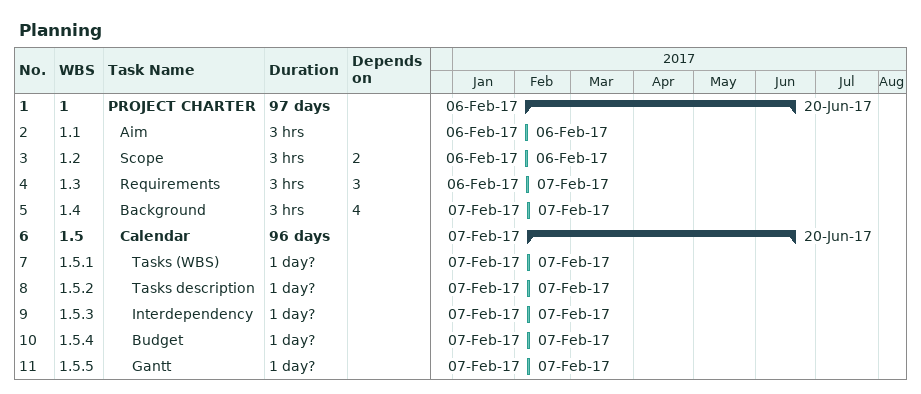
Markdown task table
Planning

| ID | WBS | Task | Duration | Start | Finish | Predecessors |
|---|---|---|---|---|---|---|
| 1 | 1 | **PROJECT CHARTER** | 97d | 2017-02-06 | 2017-06-20 |  |
| 2 | 1.1 | Aim | 3h | 2017-02-06 | 2017-02-06 |  |
| 3 | 1.2 | Scope | 3h | 2017-02-06 | 2017-02-06 | 2 |
| 4 | 1.3 | Requirements | 3h | 2017-02-06 | 2017-02-07 | 3 |
| 5 | 1.4 | Background | 3h | 2017-02-07 | 2017-02-07 | 4 |
| 6 | 1.5 | **Calendar** | 96d | 2017-02-07 | 2017-06-20 |  |
| 7 | 1.5.1 | Tasks (WBS) | 1d? | 2017-02-07 | 2017-02-07 |  |
| 8 | 1.5.2 | Tasks description | 1d? | 2017-02-07 | 2017-02-07 |  |
| 9 | 1.5.3 | Interdependency | 1d? | 2017-02-07 | 2017-02-07 |  |
| 10 | 1.5.4 | Budget | 1d? | 2017-02-07 | 2017-02-07 |  |
| 11 | 1.5.5 | Gantt | 1d? | 2017-02-07 | 2017-02-07 |  |
